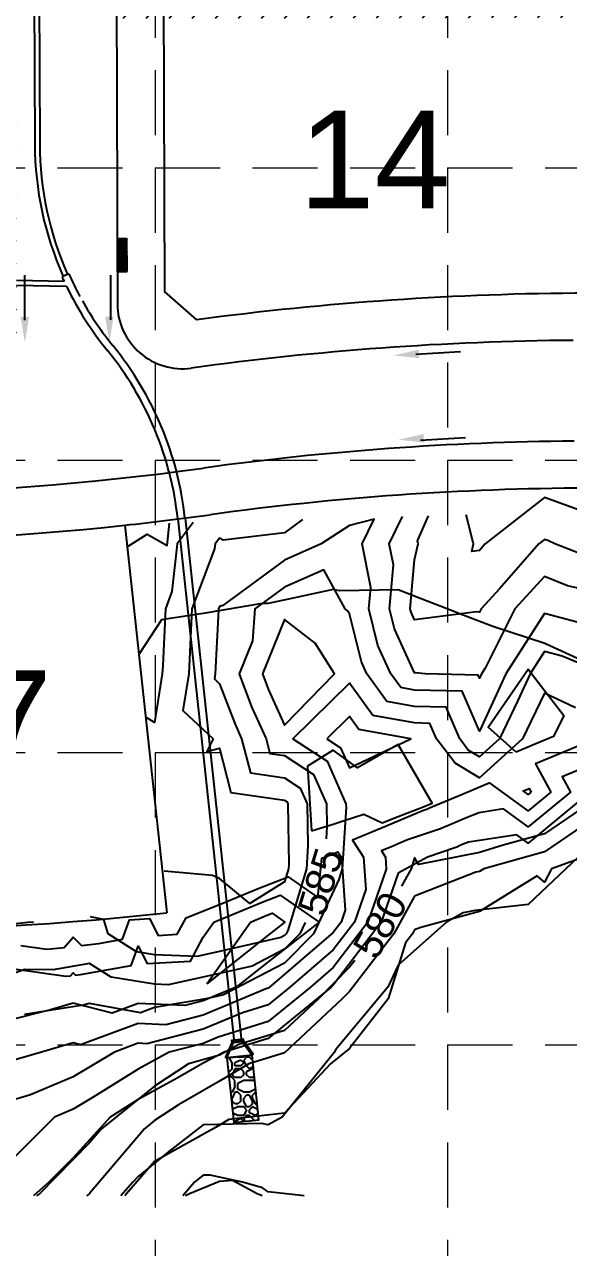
# Model space of a CAD drawing. Header units: inches. Extents: x 2468851 to 2474620, y 7110473 to 7114082.
# Drawn here: x 2470435 to 2470602.4, y 7111224.9 to 7111601.3 of the extents above; entities that cross this region are included whole.
import ezdxf
from ezdxf.enums import TextEntityAlignment as Align

# ---------------------------------------------------------------- set-up
doc = ezdxf.new("R2010")
doc.units = ezdxf.units.IN
doc.header["$MEASUREMENT"] = 0
doc.linetypes.add('HIDDEN', pattern=[0.375, 0.25, -0.125])
doc.linetypes.add('PHANTOM2', pattern=[3.15, 1.9, -0.25, 0.25, -0.25, 0.25, -0.25])
for name, color, linetype in [('BDY', 250, 'PHANTOM2'), ('CONTOURS-MAJ', 250, 'Continuous'), ('CONTOURS-MIN', 250, 'Continuous'), ('FLOW', 250, 'Continuous'), ('GRID', 254, 'HIDDEN'), ('LOTNO', 250, 'Continuous'), ('PVMT', 250, 'Continuous'), ('RIP RAP ROCK FILTER', 1, 'Continuous'), ('SODDED LOT', 2, 'Continuous'), ('SROW', 250, 'Continuous'), ('STM', 1, 'Continuous')]:
    doc.layers.add(name, color=color, linetype=linetype)
doc.styles.get("Standard").update_dxf_attribs({"font": 'ARIAL.TTF'})

# ---------------------------------------------------------------- blocks, each defined once
blk = doc.blocks.new('1DB')
at = {"layer": 'FLOW'}
for p, q in [((6.25, 13), (20.07, 13)), ((6.25, -13.5), (20.07, -13.5))]:
    blk.add_line(p, q, dxfattribs=at)
for points in [[(7.28, 11.68), (7.28, 14.32), (-0.62, 13)], [(7.28, -14.32), (7.28, -11.68), (-0.62, -13)]]:
    blk.add_solid(points, dxfattribs=at)

msp = doc.modelspace()

# ---------------------------------------------------------------- hatches: boundary and pattern name
at = {"layer": 'RIP RAP ROCK FILTER'}
h = msp.add_hatch(dxfattribs=at)
h.set_pattern_fill('AGGREGAT', scale=18, angle=90, style=0)
h.set_pattern_definition([(90, (2471092.827, 7111099.836), (-18, 18), [1.8, -2.7, 0.9, -2.7, 0.9, -9]), (90, (2471091.027, 7111108.836), (-18, 18), [0.9, -17.1]), (90, (2471090.127, 7111103.436), (-18, 18), [0.9, -1.8, 0.9, -14.4]), (90, (2471089.227, 7111112.436), (-18, 18), [1.8, -16.2]), (90, (2471088.327, 7111114.236), (-18, 18), [0.9, -17.1]), (90, (2471086.527, 7111108.836), (-18, 18), [1.8, -16.2]), (90, (2471085.627, 7111099.836), (-18, 18), [0.9, -1.8, 0.9, -4.5, 2.7, -7.2]), (90, (2471083.827, 7111112.436), (-18, 18), [1.8, -16.2]), (90, (2471082.927, 7111101.636), (-18, 18), [1.8, -0.9, 0.9, -7.2, 0.9, -6.3]), (90, (2471082.027, 7111100.736), (-18, 18), [0.9, -17.1]), (90, (2471081.127, 7111107.036), (-18, 18), [0.9, -0.9, 0.9, -15.3]), (90, (2471080.227, 7111104.336), (-18, 18), [0.9, -17.1]), (90, (2471079.327, 7111116.036), (-18, 18), [0.9, -17.1]), (90, (2471078.427, 7111107.936), (-18, 18), [0.9, -7.2, 0.9, -9]), (90, (2471077.527, 7111107.936), (-18, 18), [1.8, -16.2]), (90, (2471076.627, 7111111.536), (-18, 18), [1.8, -16.2]), (90, (2471075.727, 7111100.736), (-18, 18), [0.9, -10.8, 1.8, -4.5]), (180, (2471084.727, 7111099.836), (-18, -18), [3.6, -3.6, 1.8, -9]), (180, (2471084.727, 7111100.736), (-18, -18), [0.9, -6.3, 1.8, -9]), (180, (2471089.227, 7111101.636), (-18, -18), [2.7, -15.3]), (180, (2471089.227, 7111102.536), (-18, -18), [1.8, -16.2]), (180, (2471091.927, 7111103.436), (-18, -18), [0.9, -10.8, 0.9, -0.9, 1.8, -2.7]), (180, (2471091.927, 7111105.236), (-18, -18), [0.9, -6.3, 0.9, -9.9]), (180, (2471084.727, 7111106.136), (-18, -18), [1.8, -2.7, 0.9, -0.9, 1.8, -9.9]), (180, (2471088.327, 7111107.036), (-18, -18), [1.8, -9.9, 0.9, -5.4]), (180, (2471091.927, 7111107.936), (-18, -18), [0.9, -0.9, 1.8, -14.4]), (180, (2471080.227, 7111109.736), (-18, -18), [0.9, -17.1]), (180, (2471080.227, 7111110.636), (-18, -18), [1.8, -1.8, 0.9, -0.9, 1.8, -10.8]), (180, (2471088.327, 7111111.536), (-18, -18), [0.9, -0.9, 0.9, -1.8, 0.9, -12.6]), (180, (2471082.027, 7111114.236), (-18, -18), [3.6, -14.4]), (180, (2471083.827, 7111115.136), (-18, -18), [3.6, -2.7, 1.8, -9.9]), (180, (2471091.027, 7111116.036), (-18, -18), [0.9, -2.7, 1.8, -12.6]), (180, (2471089.227, 7111116.936), (-18, -18), [2.7, -15.3]), (135, (2471092.827, 7111107.036), (-18, 2e-15), [1.2728, -24.18306]), (135, (2471091.927, 7111116.936), (-18, 2e-15), [1.27278, -21.6375, 1.27278, -1.27278]), (135, (2471091.027, 7111105.236), (-18, 2e-15), [1.27278, -10.18224, 1.27278, -12.72804]), (135, (2471091.027, 7111109.736), (-18, 2e-15), [1.27278, -20.36472, 1.27278, -2.54556]), (135, (2471091.027, 7111110.636), (-18, 2e-15), [2.54556, -10.18224, 2.54556, -10.18248]), (135, (2471089.227, 7111106.136), (-18, 2e-15), [1.2726, -11.4552, 1.2726, -1.2726, 1.2726, -8.91024]), (135, (2471088.327, 7111115.136), (-18, 2e-15), [1.27278, -1.27278, 1.27278, -21.6375]), (135, (2471087.427, 7111102.536), (-18, 2e-15), [1.27278, -15.27336, 1.27278, -7.63692]), (135, (2471085.627, 7111116.936), (-18, 2e-15), [1.2726, -1.2726, 1.2726, -5.09112, 1.2726, -15.27432]), (135, (2471082.927, 7111106.136), (-18, 2e-15), [1.2728, -24.18306]), (135, (2471082.027, 7111101.636), (-18, 2e-15), [2.5456, -22.91027]), (135, (2471080.227, 7111099.836), (-18, 2e-15), [1.27278, -1.27278, 1.27278, -21.6375]), (135, (2471077.527, 7111109.736), (-18, 2e-15), [1.2728, -24.18306]), (135, (2471075.727, 7111115.136), (-18, 2e-15), [1.2728, -24.18306]), (225, (2471091.027, 7111107.936), (-18, 2e-15), [1.2728, -24.18306]), (225, (2471091.027, 7111108.836), (-18, 2e-15), [1.2728, -24.18306]), (225, (2471090.127, 7111103.436), (-18, 2e-15), [1.27278, -5.09112, 2.54556, -16.54638]), (225, (2471090.127, 7111099.836), (-18, 2e-15), [1.2728, -24.18306]), (225, (2471087.427, 7111111.536), (-18, 2e-15), [1.27278, -10.18234, 1.27278, -12.72795]), (225, (2471087.427, 7111112.436), (-18, 2e-15), [1.2726, -7.6374, 1.2726, -7.6356, 1.2726, -6.36504]), (225, (2471086.527, 7111101.636), (-18, 2e-15), [1.2728, -24.18306]), (225, (2471085.627, 7111116.036), (-18, 2e-15), [2.5452, -6.3639, 1.2726, -1.2726, 1.2726, -12.72894]), (225, (2471082.927, 7111104.336), (-18, 2e-15), [1.2728, -24.18306]), (225, (2471082.927, 7111111.536), (-18, 2e-15), [2.5456, -22.91027]), (225, (2471082.927, 7111112.436), (-18, 2e-15), [1.2728, -24.18306]), (225, (2471081.127, 7111107.036), (-18, 2e-15), [1.2728, -24.18306]), (225, (2471078.427, 7111101.636), (-18, 2e-15), [1.2728, -24.18306]), (225, (2471078.427, 7111116.036), (-18, 2e-15), [1.2728, -24.18306]), (116.565, (2471092.827, 7111101.636), (-7e-09, 18), [2.0124, -38.2368]), (116.565, (2471091.027, 7111099.836), (-7e-09, 18), [2.0124, -38.2368]), (116.565, (2471090.127, 7111099.836), (-7e-09, 18), [2.0124, -38.2368]), (116.565, (2471090.127, 7111104.336), (-7e-09, 18), [2.0124, -38.2368]), (116.565, (2471086.527, 7111103.436), (-7e-09, 18), [2.0124, -38.2368]), (116.565, (2471085.627, 7111103.436), (-7e-09, 18), [2.0124, -38.2368]), (116.565, (2471082.027, 7111107.036), (-7e-09, 18), [2.0124, -38.2368]), (116.565, (2471081.127, 7111107.936), (-7e-09, 18), [2.0124, -38.2368]), (116.565, (2471079.327, 7111100.736), (-7e-09, 18), [2.0124, -38.2368]), (116.565, (2471079.327, 7111106.136), (-7e-09, 18), [2.0124, -38.2368]), (153.435, (2471092.827, 7111115.136), (-18, 9e-10), [2.0124, -38.2368]), (153.435, (2471090.127, 7111110.636), (-18, 9e-10), [2.0124, -38.2368]), (153.435, (2471088.327, 7111107.936), (-18, 9e-10), [2.0124, -38.2368]), (153.435, (2471085.627, 7111110.636), (-18, 9e-10), [2.0124, -38.2368]), (153.435, (2471085.627, 7111111.536), (-18, 9e-10), [2.0124, -38.2368]), (153.435, (2471082.927, 7111105.236), (-18, 9e-10), [2.0124, -38.2368]), (153.435, (2471082.027, 7111103.436), (-18, 9e-10), [2.0124, -38.2368]), (153.435, (2471078.427, 7111110.636), (-18, 9e-10), [2.0124, -38.2368]), (153.435, (2471076.627, 7111103.436), (-18, 9e-10), [2.0124, -38.2368]), (206.565, (2471082.027, 7111100.736), (-18, -7e-09), [2.0124, -38.2368]), (206.565, (2471082.027, 7111111.536), (-18, -7e-09), [2.0124, -38.2368]), (206.565, (2471081.127, 7111099.836), (-18, -7e-09), [2.0124, -38.2368]), (206.565, (2471078.427, 7111114.236), (-18, -7e-09), [2.0124, -38.2368]), (206.565, (2471077.527, 7111102.536), (-18, -7e-09), [2.0124, -38.2368]), (206.565, (2471076.627, 7111106.136), (-18, -7e-09), [2.0124, -38.2368]), (243.435, (2471092.827, 7111107.036), (-7e-09, -18), [2.0124, -38.2368]), (243.435, (2471091.027, 7111103.436), (-7e-09, -18), [2.0124, -38.2368]), (243.435, (2471090.127, 7111116.036), (-7e-09, -18), [2.0124, -38.2368]), (243.435, (2471088.327, 7111114.236), (-7e-09, -18), [2.0124, -38.2368]), (243.435, (2471086.527, 7111107.036), (-7e-09, -18), [2.0124, -38.2368]), (243.435, (2471085.627, 7111102.536), (-7e-09, -18), [2.0124, -38.2368]), (243.435, (2471085.627, 7111107.936), (-7e-09, -18), [2.0124, -38.2368]), (243.435, (2471083.827, 7111105.236), (-7e-09, -18), [2.0124, -38.2368]), (243.435, (2471079.327, 7111105.236), (-7e-09, -18), [2.0124, -38.2368]), (243.435, (2471075.727, 7111099.836), (-7e-09, -18), [2.0124, -38.2368]), (243.435, (2471075.727, 7111110.636), (-7e-09, -18), [2.0124, -38.2368]), (243.435, (2471075.727, 7111112.436), (-7e-09, -18), [2.0124, -38.2368])])
h.paths.add_polyline_path([(2470497.21, 7111283.25), (2470499.36, 7111263.36), (2470507.14, 7111264.2), (2470505, 7111284.09)])
at = {"layer": 'SODDED LOT'}
h = msp.add_hatch(dxfattribs=at)
h.set_pattern_fill('ANSI31', color=256, scale=40, style=0)
edge = h.paths.add_edge_path()
edge.add_line((2471878.14, 7111617.81), (2471733.92, 7111616.99))
edge.add_line((2471733.92, 7111616.99), (2471734.18, 7111508.06))
edge.add_line((2471734.18, 7111508.06), (2471859.31, 7111508.34))
edge.add_arc((2471859.27, 7111527.78), 19.44, 270.1281, 365.8334)
edge.add_line((2471878.6, 7111529.75), (2471878.43, 7111615.84))
edge.add_line((2471878.43, 7111615.84), (2471878.14, 7111617.81))
h.paths.add_polyline_path([(2471515.94, 7111475.91), (2471516.13, 7111331.66), (2471426.75, 7111331.66), (2471425.57, 7111475.63)])
h.paths.add_polyline_path([(2471163.92, 7111825.55), (2471163.11, 7111970.3), (2471074.78, 7111968.28), (2471074.38, 7111826.35)])
h.paths.add_polyline_path([(2470983.7, 7111825.12), (2470983.24, 7111969.87), (2470894.17, 7111968.95), (2470894.63, 7111825.58)])
h.paths.add_polyline_path([(2470462.54, 7111834), (2470614.22, 7111834.65), (2470616.16, 7111789.71), (2470750.69, 7111790.68), (2470751.01, 7111702.42), (2470616.8, 7111702.42), (2470615.83, 7111759), (2470605.81, 7111757.38), (2470463.51, 7111758.67)])
h.paths.add_polyline_path([(2470113.06, 7111496.01), (2470072.97, 7111368.32), (2470108.65, 7111357.77), (2470153.2, 7111347.74), (2470207.79, 7111335.38), (2470236.95, 7111331.19), (2470298.11, 7111325.02), (2470314.47, 7111323.88), (2470322.8, 7111457.64), (2470251.12, 7111464.45), (2470181.78, 7111477.77)])
h.paths.add_polyline_path([(2469651.46, 7111700.86), (2469516.57, 7111699.32), (2469517.53, 7111609.54), (2469562.54, 7111591.28), (2469580.04, 7111585.32), (2469605.81, 7111578.2), (2469620.57, 7111574.84), (2469632.5, 7111573.42), (2469636.94, 7111573.89), (2469641.49, 7111575.41), (2469645.37, 7111578.15), (2469648.39, 7111581.55), (2469651.14, 7111586.66), (2469652.37, 7111591.68), (2469652.18, 7111601.14)])
edge = h.paths.add_edge_path()
edge.add_line((2470431.89, 7111667.04), (2470417.42, 7111666.88))
edge.add_line((2470417.42, 7111666.88), (2470297.6, 7111666.45))
edge.add_line((2470297.6, 7111666.45), (2470297.94, 7111491.19))
edge.add_line((2470297.94, 7111491.19), (2470338, 7111488.45))
edge.add_line((2470338, 7111488.45), (2470383.55, 7111487.7))
edge.add_line((2470383.55, 7111487.7), (2470414.18, 7111488.82))
edge.add_arc((2470413.48, 7111507.87), 19.06, 272.1037, 359.9465)
edge.add_line((2470432.54, 7111507.85), (2470431.94, 7111665.77))
edge.add_line((2470431.94, 7111665.77), (2470431.89, 7111667.04))
h.paths.add_polyline_path([(2470001.06, 7111707.22), (2470149.45, 7111666.19), (2470148.76, 7111841.57), (2470001.33, 7111840.86)])
edge = h.paths.add_edge_path()
edge.add_line((2469778.45, 7111705.57), (2469682.37, 7111705.53))
edge.add_line((2469682.37, 7111705.53), (2469683.62, 7111588.73))
edge.add_arc((2469701.77, 7111588.93), 18.15, 180.6134, 277.0441)
edge.add_line((2469703.99, 7111570.92), (2469779.71, 7111571.39))
edge.add_line((2469779.71, 7111571.39), (2469779.64, 7111586.31))
edge.add_line((2469779.64, 7111586.31), (2469778.45, 7111705.57))
h.paths.add_polyline_path([(2470015.75, 7112006.16), (2470015.99, 7111872), (2470095.33, 7111872.74), (2470094.59, 7112006.9), (2470099.29, 7112006.9), (2470098.86, 7112141.12), (2470021.38, 7112140.9), (2470020.72, 7112007.15)])
h.paths.add_polyline_path([(2469776.58, 7112005.55), (2469856.02, 7112005.8), (2469856.49, 7111871.77), (2469777.08, 7111871.31), (2469777.08, 7111885.96)])
edge = h.paths.add_edge_path()
edge.add_line((2469786.45, 7112005.92), (2469785.68, 7112140.02))
edge.add_line((2469785.68, 7112140.02), (2469713.34, 7112139.91))
edge.add_arc((2469713.38, 7112119.63), 20.27, 90.093, 165.6857)
edge.add_arc((2470143.68, 7112009.84), 464.36, 165.6857, 180.536)
edge.add_line((2469679.34, 7112005.49), (2469785.96, 7112005.86))
edge.add_line((2469785.96, 7112005.86), (2469786.45, 7112005.92))
h.paths.add_polyline_path([(2469649.6, 7111848.84), (2469635.2, 7111848.75), (2469515.35, 7111847.42), (2469515.62, 7111823.32), (2469381.31, 7111821.85), (2469381.93, 7111748.24), (2469396.3, 7111748.24), (2469516.28, 7111749.42), (2469516.06, 7111773.6), (2469650.36, 7111775)])
h.paths.add_polyline_path([(2469651.21, 7112064.55), (2469634.57, 7112066.16), (2469517.7, 7112080.49), (2469516.64, 7112069.09), (2469514.68, 7112044.74), (2469514.3, 7111995.84), (2469514.75, 7111921.62), (2469649.01, 7111922.88), (2469647.99, 7111997.16), (2469648.39, 7112022.09), (2469649.17, 7112040.78)])
h.paths.add_polyline_path([(2469348.37, 7111996.14), (2469333.8, 7111995.88), (2469211.95, 7111994.68), (2469213.43, 7111846.88), (2469349.74, 7111848.08)])
edge = h.paths.add_edge_path()
edge.add_line((2469730.73, 7112440.03), (2469731.15, 7112305.56))
edge.add_line((2469731.15, 7112305.56), (2469808.21, 7112305.54))
edge.add_line((2469808.21, 7112305.54), (2470037.38, 7112306.59))
edge.add_line((2470037.38, 7112306.59), (2470037.82, 7112172.28))
edge.add_line((2470037.82, 7112172.28), (2469741.34, 7112171.2))
edge.add_arc((2469741.22, 7112203.44), 32.23, 246.0227, 270.2078, ccw=False)
edge.add_arc((2469697.26, 7112140.01), 45.9, 47.7551, 171.3864)
edge.add_line((2469651.88, 7112146.88), (2469532.82, 7112163.94))
edge.add_line((2469532.82, 7112163.94), (2469542.24, 7112198.47))
edge.add_line((2469542.24, 7112198.47), (2469562.19, 7112256.01))
edge.add_line((2469562.19, 7112256.01), (2469579.94, 7112304.73))
edge.add_line((2469579.94, 7112304.73), (2469573.93, 7112305.1))
edge.add_line((2469573.93, 7112305.1), (2469573.43, 7112439.53))
edge.add_line((2469573.43, 7112439.53), (2469730.73, 7112440.03))
h.paths.add_polyline_path([(2470018.68, 7112606.6), (2470019.14, 7112472.29), (2470094.74, 7112472.83), (2470094.31, 7112486.95), (2470094.13, 7112606.77)])
h.paths.add_polyline_path([(2469792.37, 7112605.8), (2469792.71, 7112471.2), (2469716.66, 7112471.33), (2469716.66, 7112486.16), (2469716.53, 7112605.8)])
h.paths.add_polyline_path([(2470020.12, 7112140.9), (2470020.45, 7112006.75), (2469864, 7112006.19), (2469863.37, 7112140.41)])
h.paths.add_polyline_path([(2471074.5, 7112290.24), (2471164.61, 7112290.54), (2471163.96, 7112435.01), (2471074.15, 7112434.66)])
edge = h.paths.add_edge_path()
edge.add_line((2471343.8, 7111971.44), (2471344.7, 7112114.95))
edge.add_line((2471344.7, 7112114.95), (2471539.87, 7112116.18))
edge.add_arc((2471539.99, 7112097.82), 18.36, 0.6652, 90.3626, ccw=False)
edge.add_line((2471558.35, 7112098.03), (2471558.44, 7111971.6))
edge.add_line((2471558.44, 7111971.6), (2471343.8, 7111971.44))
h.paths.add_polyline_path([(2471733.95, 7111796.93), (2471589.88, 7111797.21), (2471589.6, 7111707.83), (2471733.95, 7111707.27)])
h.paths.add_polyline_path([(2471256.55, 7111650.5), (2471346.65, 7111651.4), (2471345.56, 7111795.58), (2471256.09, 7111794.88)])
h.paths.add_polyline_path([(2470896.14, 7111649.75), (2470986.24, 7111650.18), (2470985.81, 7111794.06), (2470895.5, 7111793.85)])
h.paths.add_polyline_path([(2471075.94, 7111650.02), (2471166.38, 7111650.42), (2471165.98, 7111506.4), (2471076.34, 7111505.2)])
edge = h.paths.add_edge_path()
edge.add_line((2470616.6, 7111503.76), (2470614.57, 7111613.54))
edge.add_line((2470614.57, 7111613.54), (2470751.96, 7111614.46))
edge.add_line((2470751.96, 7111614.46), (2470752.52, 7111524.23))
edge.add_arc((2470733.02, 7111524.11), 19.51, -88.4919, 0.3567, ccw=False)
edge.add_line((2470733.53, 7111504.61), (2470623.66, 7111504.15))
edge.add_line((2470623.66, 7111504.15), (2470616.6, 7111503.76))
h.paths.add_polyline_path([(2470463.61, 7111603.16), (2470613.04, 7111603.43), (2470612.86, 7111756.91), (2470462.93, 7111757.35)])
h.paths.add_polyline_path([(2469852.56, 7111706.18), (2469854.08, 7111571.62), (2469927.93, 7111571.62), (2469926.61, 7111705.99)])
edge = h.paths.add_edge_path()
edge.add_line((2470297.32, 7111740.55), (2470297.26, 7111841.96))
edge.add_line((2470297.26, 7111841.96), (2470411.86, 7111842.43))
edge.add_arc((2470411.94, 7111822.98), 19.45, 2.0481, 90.236, ccw=False)
edge.add_line((2470431.37, 7111823.68), (2470431.8, 7111741.01))
edge.add_line((2470431.8, 7111741.01), (2470297.32, 7111740.55))
h.paths.add_polyline_path([(2470148.95, 7111841.35), (2470149.53, 7111666.08), (2470297.52, 7111666.62), (2470296.95, 7111841.9)])
h.paths.add_polyline_path([(2470001.09, 7111840.81), (2469926.23, 7111840.4), (2469926.77, 7111706.44), (2470001.47, 7111706.6)])
h.paths.add_polyline_path([(2469683.69, 7111706.18), (2469852.19, 7111706.18), (2469851.39, 7111840.13), (2469708.56, 7111840.13), (2469694.21, 7111838.66), (2469687.03, 7111833.81), (2469682.17, 7111824.5), (2469681.4, 7111811.11), (2469682.35, 7111706.12)])
h.paths.add_polyline_path([(2469381.01, 7112045.7), (2469514.27, 7112044.48), (2469517.52, 7112080.63), (2469651.2, 7112064.38), (2469658.51, 7112108.24), (2469658.51, 7112116.77), (2469656.48, 7112120.02), (2469653.23, 7112126.93), (2469652.82, 7112135.05), (2469650.38, 7112142.36), (2469650.38, 7112146.42), (2469532.96, 7112162.67), (2469523.62, 7112122.46), (2469389.54, 7112138.3), (2469384.67, 7112102.56), (2469381.42, 7112070.88)])
h.paths.add_polyline_path([(2470183.62, 7112307.12), (2470258.33, 7112308.1), (2470258, 7112441.02), (2470182.97, 7112441.02)])
h.paths.add_polyline_path([(2470033.71, 7112306.58), (2470108.63, 7112307.6), (2470107.61, 7112441.33), (2470033.02, 7112440.99)])
h.paths.add_polyline_path([(2469731.5, 7112305.73), (2469808.52, 7112305.95), (2469807.86, 7112440.37), (2469731.08, 7112440.06)])
h.paths.add_polyline_path([(2469437.23, 7112304.73), (2469573.71, 7112305.3), (2469572.86, 7112439.76), (2469497.13, 7112438.91), (2469488.66, 7112437.5), (2469481.59, 7112432.69), (2469477.35, 7112427.05), (2469474.24, 7112416.03)])
h.paths.add_polyline_path([(2470320.44, 7112607.52), (2470321.11, 7112473.23), (2470245.46, 7112472.87), (2470245.08, 7112607.02)])
h.paths.add_polyline_path([(2470177.76, 7112007.29), (2470416.4, 7112007.94), (2470430.92, 7112007.8), (2470430.5, 7112122.83), (2470430.45, 7112123.93), (2470430.28, 7112125.48), (2470430.04, 7112126.7), (2470429.95, 7112127.17), (2470429.65, 7112128.23), (2470429.51, 7112128.71), (2470428.96, 7112130.17), (2470428.29, 7112131.61), (2470427.44, 7112133.03), (2470426.6, 7112134.28), (2470425.56, 7112135.6), (2470424.51, 7112136.68), (2470423.41, 7112137.67), (2470421.96, 7112138.8), (2470420.8, 7112139.55), (2470419.24, 7112140.4), (2470417.84, 7112141.02), (2470416.4, 7112141.53), (2470415.05, 7112141.89), (2470413.14, 7112142.22), (2470411.73, 7112142.37), (2470177.16, 7112141.43)])
h.paths.add_polyline_path([(2470605.08, 7112373.61), (2470460.62, 7112373.35), (2470460.51, 7112450.56), (2470529.82, 7112450.15), (2470604.97, 7112450.55)])
at = {"layer": 'STM'}
h = msp.add_hatch(dxfattribs=at)
h.set_pattern_fill('ANSI31', color=5, scale=2, angle=90, style=0)
h.set_pattern_definition([(135, (2471092.8272, 7111099.83578), (-0.176776695, -0.176776695), [])])
h.paths.add_polyline_path([(2470466.56, 7111525.27), (2470466.52, 7111535.27), (2470463.52, 7111535.26), (2470463.56, 7111525.26)])
h = msp.add_hatch(dxfattribs=at)
h.set_pattern_fill('ANSI31', color=5, scale=1.5, angle=90, style=0)
h.set_pattern_definition([(135, (2471092.8272, 7111099.83578), (-0.13258252, -0.13258252), [])])
h.paths.add_polyline_path([(2470497.21, 7111283.25), (2470499.31, 7111288), (2470501.93, 7111288.28), (2470505, 7111284.09), (2470505.36, 7111284.35), (2470502.45, 7111288.34), (2470502.39, 7111288.93), (2470498.73, 7111288.54), (2470498.8, 7111287.94), (2470496.8, 7111283.43)])

# ---------------------------------------------------------------- linework, layer by layer
at = {"layer": 'BDY', "color": 7, "linetype": 'Continuous'}
msp.add_line((2470465.88, 7111447.16), (2470478.74, 7111327.85), dxfattribs=at)
for centre, radius, start, end in [((2470611.25, 7110588.58), 870, 90.19541, 97.87218), ((2470371.57, 7112322.09), 880, 276.15244, 277.87218), ((2470371.57, 7112322.09), 1000, 249.67215, 276.15244)]:
    msp.add_arc(centre, radius, start, end, dxfattribs=at)
at = {"layer": 'CONTOURS-MAJ', "color": 42}
for points, elevation in [([(2470613.46, 7111401.42), (2470600.46, 7111406.89), (2470594.99, 7111408.33), (2470590.55, 7111401.42), (2470586.8, 7111393.23), (2470581.09, 7111381.42), (2470574.99, 7111375.87), (2470571.51, 7111377.95), (2470568.9, 7111381.42), (2470564.68, 7111391.11), (2470554.99, 7111391.36), (2470546.46, 7111392.89), (2470540.3, 7111401.42), (2470538.65, 7111405.08), (2470534.99, 7111419.9), (2470534.4, 7111420.84), (2470533.63, 7111421.42), (2470527.04, 7111433.47), (2470514.99, 7111428.12), (2470505.87, 7111421.42), (2470505.16, 7111411.6), (2470501, 7111401.42), (2470504.86, 7111391.3), (2470509.33, 7111381.42), (2470510.48, 7111376.91), (2470514.99, 7111376.28), (2470523.96, 7111370.39), (2470527.93, 7111361.42), (2470528.05, 7111354.48), (2470527.8, 7111350.64)], 585), ([(2470626.66, 7111366.9), (2470619.16, 7111365.59), (2470614.99, 7111366.18), (2470608.5, 7111361.42), (2470594.99, 7111352.21), (2470582.23, 7111348.66), (2470574.99, 7111346.47), (2470556.26, 7111342.69), (2470554.99, 7111344.8), (2470553.99, 7111341.42), (2470552.6, 7111339.03), (2470550.94, 7111336.03)], 580), ([(2470608.96, 7111365), (2470590, 7111349.32), (2470586.46, 7111351.89), (2470571.62, 7111349.62), (2470570, 7111348.95), (2470568.28, 7111348.23), (2470568.02, 7111348.12), (2470567.65, 7111347.96), (2470558.98, 7111345), (2470550, 7111340.11), (2470544.71, 7111325), (2470530, 7111305.6), (2470529.3, 7111305), (2470510, 7111289.21), (2470496.41, 7111285), (2470490, 7111281.55), (2470481.98, 7111276.98), (2470470, 7111270.4), (2470461.33, 7111265), (2470450, 7111252.51), (2470442.51, 7111245), (2470437.77, 7111240.79)], 580), ([(2470521.33, 7111324.86), (2470519.73, 7111321.42), (2470514.99, 7111316.64), (2470505.03, 7111311.47), (2470494.99, 7111309.14), (2470479.25, 7111305.68), (2470474.99, 7111305.87), (2470461.65, 7111308.08), (2470454.99, 7111312.31), (2470443.87, 7111310.31), (2470434.99, 7111310.44), (2470417.46, 7111303.89), (2470414.99, 7111303.49), (2470400.24, 7111306.68), (2470394.99, 7111308.31), (2470385.1, 7111311.53), (2470374.99, 7111316.67), (2470370.72, 7111317.15), (2470363.43, 7111319.92)], 585), ([(2470536.59, 7111313.21), (2470534.99, 7111311.12), (2470525.42, 7111301.42), (2470514.99, 7111291.68), (2470500.92, 7111287.36), (2470494.99, 7111284.1), (2470485.42, 7111281.42), (2470474.99, 7111274.51), (2470458.66, 7111261.42), (2470454.99, 7111257.08), (2470439.58, 7111241.42), (2470438.65, 7111240.79)], 580)]:
    msp.add_lwpolyline(points, dxfattribs=dict(at, elevation=elevation))
at = {"layer": 'CONTOURS-MAJ', "color": 42, "elevation": 585}
msp.add_lwpolyline([(2470491.06, 7111306.06), (2470504.55, 7111325), (2470509.39, 7111327.01), (2470511.18, 7111327.72), (2470515.09, 7111325), (2470510, 7111321.01)], close=True, dxfattribs=at)
at = {"layer": 'CONTOURS-MIN', "color": 42}
for points, elevation in [([(2470712.09, 7111454.49), (2470697.22, 7111443.65), (2470694.99, 7111442.97), (2470692.94, 7111441.42), (2470674.99, 7111436.48), (2470670.37, 7111436.8), (2470654.99, 7111436.98), (2470647.78, 7111434.21), (2470634.99, 7111436.44), (2470631.9, 7111438.33), (2470624.69, 7111441.42), (2470619.55, 7111445.98), (2470614.99, 7111447.26), (2470605.45, 7111451.88), (2470594.99, 7111455.64), (2470576.77, 7111441.42), (2470574.99, 7111439.38), (2470572.59, 7111439.03), (2470573.15, 7111441.42), (2470570.89, 7111450.39)], 589), ([(2470609.66, 7111416.09), (2470594.99, 7111419.96), (2470583.09, 7111401.42), (2470574.99, 7111383.75), (2470569.62, 7111396.06), (2470554.99, 7111396.43), (2470550.76, 7111397.19), (2470547.71, 7111401.42), (2470543.75, 7111410.18), (2470540.97, 7111421.42), (2470541.54, 7111427.97), (2470538.87, 7111441.42), (2470542.54, 7111448.97), (2470534.99, 7111447.07), (2470526.32, 7111441.42), (2470514.99, 7111436.39), (2470496, 7111422.43), (2470494.99, 7111422.13), (2470494.72, 7111421.42), (2470494.71, 7111421.15), (2470493.68, 7111401.42), (2470493.43, 7111399.86), (2470494.99, 7111398.39), (2470499.67, 7111386.11), (2470501.79, 7111381.42), (2470504.48, 7111370.91), (2470514.99, 7111369.43), (2470519.82, 7111366.26), (2470521.96, 7111361.42), (2470522.17, 7111348.61), (2470521.71, 7111341.42), (2470515.97, 7111322.41), (2470515.52, 7111321.42), (2470514.99, 7111320.89), (2470513.88, 7111320.32), (2470494.99, 7111315.95), (2470487.97, 7111314.41), (2470474.99, 7111314.97), (2470469.46, 7111315.89), (2470460.74, 7111321.42), (2470459.41, 7111325.85), (2470455.27, 7111326.63)], 586), ([(2470611.4, 7111451.57), (2470610.27, 7111431.59), (2470609.93, 7111426.36), (2470609.58, 7111419.93), (2470609.46, 7111418.08), (2470608.74, 7111404.45), (2470608.74, 7111404.45), (2470608.74, 7111404.45), (2470608.74, 7111404.45), (2470596.62, 7111410.05), (2470595.03, 7111410.78), (2470579.04, 7111415.96), (2470570, 7111419.46), (2470566.01, 7111421.01), (2470555.72, 7111425), (2470550, 7111427.22), (2470532, 7111427), (2470530, 7111427.37), (2470519.08, 7111425), (2470510, 7111423.03), (2470508.1, 7111423.1), (2470490, 7111419.96), (2470477.17, 7111418.01), (2470470.17, 7111407.39)], 583), ([(2470611.4, 7111451.57), (2470610.27, 7111431.59), (2470609.93, 7111426.36), (2470609.58, 7111419.93), (2470609.46, 7111418.08), (2470608.74, 7111404.45), (2470608.74, 7111404.45), (2470608.74, 7111404.45), (2470608.74, 7111404.45), (2470596.62, 7111410.05), (2470595.03, 7111410.78), (2470579.04, 7111415.96), (2470570, 7111419.46), (2470566.01, 7111421.01), (2470555.72, 7111425), (2470550, 7111427.22), (2470532, 7111427), (2470530, 7111427.37), (2470519.08, 7111425), (2470510, 7111423.03), (2470508.1, 7111423.1), (2470490, 7111419.96), (2470477.17, 7111418.01), (2470470.17, 7111407.39)], 583), ([(2470486.92, 7111447.95), (2470481.98, 7111441.42), (2470480.35, 7111426.79), (2470478.34, 7111421.42), (2470477.53, 7111403.96), (2470477.4, 7111401.42), (2470474.99, 7111386.44), (2470472.64, 7111387.89)], 588), ([(2470520.48, 7111448.93), (2470514.99, 7111444.8), (2470496.13, 7111442.56), (2470494.99, 7111443.22), (2470493.63, 7111441.42), (2470493.46, 7111439.9), (2470486.53, 7111421.42), (2470486.12, 7111412.55), (2470485.54, 7111401.42), (2470483.73, 7111390.16), (2470493.03, 7111381.42), (2470491.07, 7111377.5), (2470494.99, 7111378.54), (2470498.47, 7111364.91), (2470514.99, 7111362.58), (2470515.69, 7111362.12), (2470515.99, 7111361.42), (2470516.3, 7111342.73), (2470516.21, 7111341.42), (2470514.99, 7111337.36), (2470504.34, 7111330.77), (2470494.99, 7111338.44), (2470492.88, 7111339.31), (2470477.97, 7111340.65)], 587), ([(2470614.99, 7111425.62), (2470602.1, 7111428.54), (2470594.99, 7111431.33), (2470585.9, 7111421.42), (2470576.75, 7111403.19), (2470575.62, 7111401.42), (2470574.99, 7111400.04), (2470574.57, 7111401), (2470558.25, 7111401.42), (2470555.3, 7111401.73), (2470554.99, 7111401.69), (2470548.85, 7111415.28), (2470547.33, 7111421.42), (2470548.5, 7111434.93), (2470547.21, 7111441.42), (2470551.29, 7111449.82)], 587), ([(2470610.24, 7111436.68), (2470598.12, 7111441.42), (2470596.01, 7111442.45), (2470594.99, 7111442.81), (2470593.21, 7111441.42), (2470581.27, 7111427.7), (2470575.5, 7111421.42), (2470574.99, 7111420.39), (2470574.06, 7111420.49), (2470554.99, 7111418.08), (2470553.95, 7111420.38), (2470553.69, 7111421.42), (2470554.99, 7111436.46), (2470556.13, 7111441.42), (2470555.9, 7111442.34), (2470559.31, 7111450.06)], 588), ([(2470466.6, 7111440.53), (2470472.78, 7111444.4), (2470478.86, 7111440.87), (2470479.64, 7111447.74)], 583), ([(2470466.6, 7111440.53), (2470472.78, 7111444.4), (2470478.86, 7111440.87), (2470479.64, 7111447.74)], 583), ([(2470604.51, 7111390.94), (2470594.99, 7111395.45), (2470588.2, 7111381.42), (2470574.99, 7111369.39), (2470567.46, 7111373.89), (2470561.8, 7111381.42), (2470559.73, 7111386.17), (2470554.99, 7111386.29), (2470542.15, 7111388.59), (2470534.99, 7111398.52), (2470517.59, 7111381.42), (2470528.1, 7111374.53), (2470533.9, 7111361.42), (2470533.92, 7111360.35), (2470532.7, 7111341.42), (2470531.71, 7111338.15), (2470523.95, 7111321.42), (2470514.99, 7111312.4), (2470496.18, 7111302.62), (2470494.99, 7111302.34), (2470490.82, 7111301.42), (2470474.99, 7111298.77), (2470470.68, 7111297.12), (2470454.99, 7111299.96), (2470453.03, 7111299.46), (2470434.99, 7111296.59)], 584), ([(2470605.51, 7111379.22), (2470592.22, 7111373.68), (2470596.91, 7111365), (2470590, 7111359.29), (2470578.3, 7111367.78), (2470577.99, 7111367.73), (2470570, 7111364.4), (2470561.54, 7111360.87), (2470560.28, 7111360.34), (2470558.42, 7111359.57), (2470557.71, 7111359.32), (2470550, 7111356.11), (2470544.81, 7111353.95), (2470535.89, 7111350.24), (2470539.27, 7111345), (2470540, 7111335), (2470536.5, 7111325), (2470530, 7111316.43), (2470516.67, 7111305), (2470510, 7111299.54), (2470502.09, 7111297.09), (2470490, 7111292.04), (2470472.59, 7111287.59), (2470470, 7111287.7), (2470462.67, 7111285), (2470450, 7111277.4), (2470436.8, 7111271.8), (2470430, 7111269.8)], 582), ([(2470605.51, 7111379.22), (2470592.22, 7111373.68), (2470596.91, 7111365), (2470590, 7111359.29), (2470578.3, 7111367.78), (2470577.99, 7111367.73), (2470570, 7111364.4), (2470561.54, 7111360.87), (2470560.28, 7111360.34), (2470558.42, 7111359.57), (2470557.71, 7111359.32), (2470550, 7111356.11), (2470544.81, 7111353.95), (2470535.89, 7111350.24), (2470539.27, 7111345), (2470540, 7111335), (2470536.5, 7111325), (2470530, 7111316.43), (2470516.67, 7111305), (2470510, 7111299.54), (2470502.09, 7111297.09), (2470490, 7111292.04), (2470472.59, 7111287.59), (2470470, 7111287.7), (2470462.67, 7111285), (2470450, 7111277.4), (2470436.8, 7111271.8), (2470430, 7111269.8)], 582), ([(2470607.58, 7111372.68), (2470600.4, 7111369.69), (2470602.93, 7111365), (2470590, 7111354.3), (2470582.38, 7111359.83), (2470574.8, 7111358.68), (2470570, 7111356.67), (2470564.91, 7111354.55), (2470564.15, 7111354.23), (2470563.03, 7111353.76), (2470552.84, 7111350.28), (2470550, 7111349.1), (2470548.09, 7111348.3), (2470544.8, 7111346.93), (2470546.04, 7111345), (2470546.31, 7111341.31), (2470540.61, 7111325), (2470530, 7111311.02), (2470522.98, 7111305), (2470510, 7111294.38), (2470494.6, 7111289.6), (2470490, 7111287.68), (2470479.52, 7111285), (2470470, 7111279.77), (2470456.14, 7111271.14), (2470450, 7111267.46), (2470444.21, 7111265), (2470430, 7111250.73)], 581), ([(2470607.58, 7111372.68), (2470600.4, 7111369.69), (2470602.93, 7111365), (2470590, 7111354.3), (2470582.38, 7111359.83), (2470574.8, 7111358.68), (2470570, 7111356.67), (2470564.91, 7111354.55), (2470564.15, 7111354.23), (2470563.03, 7111353.76), (2470552.84, 7111350.28), (2470550, 7111349.1), (2470548.09, 7111348.3), (2470544.8, 7111346.93), (2470546.04, 7111345), (2470546.31, 7111341.31), (2470540.61, 7111325), (2470530, 7111311.02), (2470522.98, 7111305), (2470510, 7111294.38), (2470494.6, 7111289.6), (2470490, 7111287.68), (2470479.52, 7111285), (2470470, 7111279.77), (2470456.14, 7111271.14), (2470450, 7111267.46), (2470444.21, 7111265), (2470430, 7111250.73)], 581), ([(2470611.35, 7111357.78), (2470594.99, 7111346.62), (2470576.27, 7111341.42), (2470574.99, 7111340.63), (2470573.9, 7111340.33), (2470554.99, 7111332.98), (2470548.63, 7111321.42), (2470534.99, 7111303.67), (2470532.77, 7111301.42), (2470514.99, 7111284.8), (2470504, 7111281.42), (2470494.99, 7111276.01), (2470482.36, 7111268.8), (2470474.99, 7111263.91), (2470471.88, 7111261.42), (2470455.02, 7111241.45), (2470454.99, 7111241.42), (2470454.99, 7111241.42), (2470454.98, 7111241.41), (2470454.06, 7111240.79)], 579), ([(2470433.88, 7111317.82), (2470441.89, 7111316.64), (2470447.22, 7111317.23), (2470450, 7111320.4), (2470452.55, 7111317.82), (2470457.87, 7111318.4), (2470465.13, 7111319.74), (2470467.35, 7111325.66), (2470473.41, 7111326.11), (2470476.09, 7111320.91), (2470481.99, 7111321.26), (2470484.72, 7111326.34), (2470497.22, 7111331.31), (2470506.88, 7111335.32), (2470516.08, 7111338.98), (2470525.24, 7111332.59), (2470526.47, 7111344.65), (2470530, 7111346.07), (2470531.43, 7111346.64), (2470532.49, 7111345), (2470533.68, 7111328.68), (2470532.39, 7111325), (2470530, 7111321.85), (2470510.36, 7111305), (2470510, 7111304.71), (2470509.58, 7111304.58), (2470490, 7111296.4), (2470478.44, 7111293.44), (2470470, 7111293.8), (2470452.28, 7111287.28), (2470450, 7111287.88), (2470440.18, 7111285), (2470430, 7111282.01)], 583), ([(2470433.88, 7111317.82), (2470441.89, 7111316.64), (2470447.22, 7111317.23), (2470450, 7111320.4), (2470452.55, 7111317.82), (2470457.87, 7111318.4), (2470465.13, 7111319.74), (2470467.35, 7111325.66), (2470473.41, 7111326.11), (2470476.09, 7111320.91), (2470481.99, 7111321.26), (2470484.72, 7111326.34), (2470497.22, 7111331.31), (2470506.88, 7111335.32), (2470516.08, 7111338.98), (2470525.24, 7111332.59), (2470526.47, 7111344.65), (2470530, 7111346.07), (2470531.43, 7111346.64), (2470532.49, 7111345), (2470533.68, 7111328.68), (2470532.39, 7111325), (2470530, 7111321.85), (2470510.36, 7111305), (2470510, 7111304.71), (2470509.58, 7111304.58), (2470490, 7111296.4), (2470478.44, 7111293.44), (2470470, 7111293.8), (2470452.28, 7111287.28), (2470450, 7111287.88), (2470440.18, 7111285), (2470430, 7111282.01)], 583), ([(2470614.99, 7111347.85), (2470597.13, 7111341.42), (2470594.99, 7111337.26), (2470592.77, 7111339.21), (2470574.99, 7111328.24), (2470556.89, 7111323.32), (2470554.99, 7111322.58), (2470554.35, 7111321.42), (2470552.23, 7111318.67), (2470546.88, 7111301.42), (2470534.99, 7111286.09), (2470529.1, 7111281.42), (2470514.99, 7111266.17), (2470497.83, 7111264.27), (2470494.99, 7111262.56), (2470493, 7111261.42), (2470474.99, 7111251.35), (2470466.39, 7111241.42), (2470465.91, 7111240.79)], 578), ([(2470605.32, 7111345), (2470590, 7111330.42), (2470573.6, 7111328.6), (2470570, 7111327.86), (2470564.83, 7111325), (2470550, 7111311.77), (2470546.76, 7111305), (2470530.71, 7111285.71), (2470530.38, 7111285), (2470530, 7111284.42), (2470514.29, 7111265), (2470510, 7111262.6), (2470508.03, 7111263.03), (2470490, 7111262.61), (2470479.4, 7111254.4), (2470470, 7111246.75), (2470468.38, 7111245), (2470464.68, 7111240.79)], 578), ([(2470605.32, 7111345), (2470590, 7111330.42), (2470573.6, 7111328.6), (2470570, 7111327.86), (2470564.83, 7111325), (2470550, 7111311.77), (2470546.76, 7111305), (2470530.71, 7111285.71), (2470530.38, 7111285), (2470530, 7111284.42), (2470514.29, 7111265), (2470510, 7111262.6), (2470508.03, 7111263.03), (2470490, 7111262.61), (2470479.4, 7111254.4), (2470470, 7111246.75), (2470468.38, 7111245), (2470464.68, 7111240.79)], 578), ([(2470431.72, 7111310.67), (2470447.68, 7111308.34), (2470449.2, 7111308.51), (2470450, 7111309.42), (2470450.73, 7111308.67), (2470452.26, 7111308.84), (2470467.79, 7111311.7), (2470470, 7111317.61), (2470472.77, 7111312.23), (2470486.05, 7111313.02), (2470490, 7111320.37), (2470493.3, 7111325), (2470508.14, 7111331.17), (2470513.63, 7111333.35), (2470525.61, 7111325), (2470510, 7111312.77), (2470500.15, 7111305), (2470490, 7111300.76), (2470484.3, 7111299.3), (2470470, 7111299.91), (2470461.94, 7111296.94), (2470450, 7111300.09), (2470443.05, 7111298.05), (2470430, 7111294.75)], 584), ([(2470431.72, 7111310.67), (2470447.68, 7111308.34), (2470449.2, 7111308.51), (2470450, 7111309.42), (2470450.73, 7111308.67), (2470452.26, 7111308.84), (2470467.79, 7111311.7), (2470470, 7111317.61), (2470472.77, 7111312.23), (2470486.05, 7111313.02), (2470490, 7111320.37), (2470493.3, 7111325), (2470508.14, 7111331.17), (2470513.63, 7111333.35), (2470525.61, 7111325), (2470510, 7111312.77), (2470500.15, 7111305), (2470490, 7111300.76), (2470484.3, 7111299.3), (2470470, 7111299.91), (2470461.94, 7111296.94), (2470450, 7111300.09), (2470443.05, 7111298.05), (2470430, 7111294.75)], 584), ([(2470426.52, 7111324.01), (2470436.04, 7111324.96), (2470436.11, 7111324.95), (2470437.73, 7111325.13)], 582), ([(2470426.52, 7111324.01), (2470436.04, 7111324.96), (2470436.11, 7111324.95), (2470437.73, 7111325.13)], 582), ([(2470521.07, 7111240.79), (2470510, 7111242.01), (2470508.21, 7111243.21), (2470502.03, 7111245), (2470492.15, 7111247.15), (2470490, 7111247.1), (2470487.28, 7111245), (2470483.73, 7111240.79)], 577), ([(2470521.07, 7111240.79), (2470510, 7111242.01), (2470508.21, 7111243.21), (2470502.03, 7111245), (2470492.15, 7111247.15), (2470490, 7111247.1), (2470487.28, 7111245), (2470483.73, 7111240.79)], 577), ([(2470508.16, 7111240.79), (2470506.55, 7111241.42), (2470499.01, 7111245.44), (2470494.99, 7111245.18), (2470485.74, 7111241.42), (2470484.5, 7111240.79)], 577)]:
    msp.add_lwpolyline(points, dxfattribs=dict(at, elevation=elevation))
for points, elevation in [([(2470508.17, 7111401.42), (2470510.05, 7111396.49), (2470514.99, 7111385.57), (2470530.41, 7111401.42), (2470524.45, 7111410.88), (2470514.99, 7111418.1)], 584), ([(2470586.31, 7111377.36), (2470577.64, 7111385), (2470590, 7111402.85), (2470600.92, 7111388.61), (2470597.76, 7111382.11), (2470591.04, 7111379.32)], 583), ([(2470586.31, 7111377.36), (2470577.64, 7111385), (2470590, 7111402.85), (2470600.92, 7111388.61), (2470597.76, 7111382.11), (2470591.04, 7111379.32)], 583), ([(2470528.04, 7111381.42), (2470532.24, 7111378.67), (2470534.99, 7111372.45), (2470553.82, 7111381.42), (2470537.85, 7111384.28), (2470534.99, 7111388.25)], 583), ([(2470523.33, 7111353.05), (2470530, 7111355.18), (2470533.02, 7111356.14), (2470539.42, 7111358.18), (2470545.07, 7111355.6), (2470550, 7111357.53), (2470557.4, 7111360.42), (2470559.19, 7111361.12), (2470560.42, 7111361.6), (2470550, 7111379.62), (2470537.44, 7111372.44), (2470530, 7111377.96), (2470522.05, 7111372.95)], 582), ([(2470523.33, 7111353.05), (2470530, 7111355.18), (2470533.02, 7111356.14), (2470539.42, 7111358.18), (2470545.07, 7111355.6), (2470550, 7111357.53), (2470557.4, 7111360.42), (2470559.19, 7111361.12), (2470560.42, 7111361.6), (2470550, 7111379.62), (2470537.44, 7111372.44), (2470530, 7111377.96), (2470522.05, 7111372.95)], 582), ([(2470590.88, 7111365), (2470590, 7111364.27), (2470588.43, 7111365.41), (2470588.68, 7111365.51), (2470589.05, 7111365.66), (2470590.27, 7111366.14)], 583), ([(2470590.88, 7111365), (2470590, 7111364.27), (2470588.43, 7111365.41), (2470588.68, 7111365.51), (2470589.05, 7111365.66), (2470590.27, 7111366.14)], 583)]:
    msp.add_lwpolyline(points, close=True, dxfattribs=dict(at, elevation=elevation))
at = {"layer": 'GRID', "color": 252, "linetype": 'HIDDEN', "lineweight": 0, "ltscale": 80}
for p, q in [((2470475.16, 7113987.19), (2470475.16, 7110836.8)), ((2470565.16, 7113987.19), (2470565.16, 7110836.8)), ((2468945.16, 7111557.19), (2474525.16, 7111557.19)), ((2468945.16, 7111467.19), (2474525.16, 7111467.19)), ((2468945.16, 7111377.19), (2474525.16, 7111377.19)), ((2468945.16, 7111287.19), (2474525.16, 7111287.19))]:
    msp.add_line(p, q, dxfattribs=at)
at = {"layer": 'PVMT', "color": 7}
msp.add_line((2470460.28, 7112486.41), (2470463.59, 7111515.26), dxfattribs=at)
for centre, radius, start, end in [((2470483.59, 7111515.33), 20, 180.1954, 277.8432), ((2470371.57, 7112322.09), 865.5, 249.67215, 277.87218), ((2470611.25, 7110588.58), 915.5, 90.4655, 97.84324), ((2470611.25, 7110588.58), 884.5, 90.4655, 97.87218)]:
    msp.add_arc(centre, radius, start, end, dxfattribs=at)
at = {"layer": 'RIP RAP ROCK FILTER', "color": 7}
msp.add_lwpolyline([(2470497.21, 7111283.25), (2470499.36, 7111263.36), (2470507.14, 7111264.2), (2470505, 7111284.09)], close=True, dxfattribs=at)
at = {"layer": 'SROW', "color": 7}
for p in [(2470474.78, 7112486.46), (2470488.02, 7111510.38)]:
    msp.add_line(p, (2470478.08, 7111519.04), dxfattribs=at)
for centre, radius, start, end in [((2470611.25, 7110588.58), 930, 90.19541, 97.6144), ((2470371.57, 7112322.09), 880, 249.67215, 276.15244)]:
    msp.add_arc(centre, radius, start, end, dxfattribs=at)
at = {"layer": 'STM', "color": 5}
for p, q in [((2470435.91, 7112228.42), (2470438.18, 7111564.43)), ((2470438.29, 7111969.43), (2470439.68, 7111564.44)), ((2470448.62, 7111524.51), (2470446.56, 7111523.6)), ((2470447.96, 7111520.6), (2470432.55, 7111520.94)), ((2470447.24, 7111522.12), (2470432.57, 7111522.44)), ((2470482.14, 7111449.09), (2470499.51, 7111288.02)), ((2470484.38, 7111449.33), (2470501.74, 7111288.26)), ((2470497.21, 7111283.25), (2470505, 7111284.09))]:
    msp.add_line(p, q, dxfattribs=at)
for points in [[(2470466.56, 7111525.27), (2470466.52, 7111535.27), (2470463.52, 7111535.26), (2470463.56, 7111525.26)], [(2470497.21, 7111283.25), (2470499.31, 7111288), (2470501.93, 7111288.28), (2470505, 7111284.09), (2470505.36, 7111284.35), (2470502.45, 7111288.34), (2470502.39, 7111288.93), (2470498.73, 7111288.54), (2470498.8, 7111287.94), (2470496.8, 7111283.43)]]:
    msp.add_lwpolyline(points, close=True, dxfattribs=at)
for centre, radius, start, end in [((2470538.92, 7111564.78), 100.75, 180.1954, 204.0301), ((2470538.92, 7111564.78), 99.25, 180.1954, 204.0301), ((2470538.92, 7111564.78), 101.12, 204.0301, 204.9498), ((2470538.92, 7111564.78), 98.88, 204.0301, 208.538), ((2470538.92, 7111564.78), 101.12, 205.901, 219.1556), ((2470538.92, 7111564.78), 98.88, 209.4459, 219.1556), ((2470383.84, 7111438.49), 98.88, 6.1523, 39.1556), ((2470383.84, 7111438.49), 101.12, 6.1523, 39.1556)]:
    msp.add_arc(centre, radius, start, end, dxfattribs=at)

# ---------------------------------------------------------------- block references
at = {"layer": 'FLOW', "color": 7}
for p, rotation in [((2470448.13, 7111504.04), 90.19540547412036), ((2470549.84, 7111486.48), 3.246884690726999)]:
    msp.add_blockref('1DB', p, dxfattribs=dict(at, rotation=rotation))

# ---------------------------------------------------------------- texts
at = {"layer": 'CONTOURS-MAJ', "color": 42}
for s, rotation, p in [('585', 73.2129, (2470526.02, 7111337.5)), ('580', 61.1624, (2470544.4, 7111324.14))]:
    msp.add_text(s, height=8.8, rotation=rotation, dxfattribs=at).set_placement(p, align=Align.MIDDLE)
at = {"layer": 'LOTNO', "color": 7}
for s, p in [('14', (2470542.74, 7111559.7)), ('7', (2470431.75, 7111387.51))]:
    msp.add_text(s, height=30, dxfattribs=at).set_placement(p, align=Align.MIDDLE)

doc.saveas('drawing.dxf')
